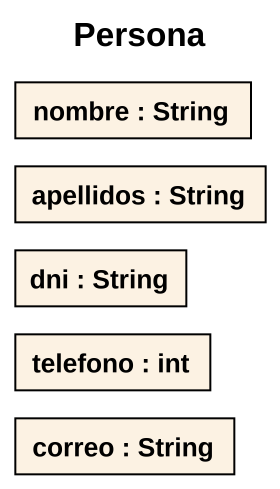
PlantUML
@startuml
title Persona
rectangle "nombre : String" as nombre
rectangle "apellidos : String" as apellidos
rectangle "dni : String" as dni
rectangle "telefono : int" as telefono
rectangle "correo : String" as correo
@enduml
